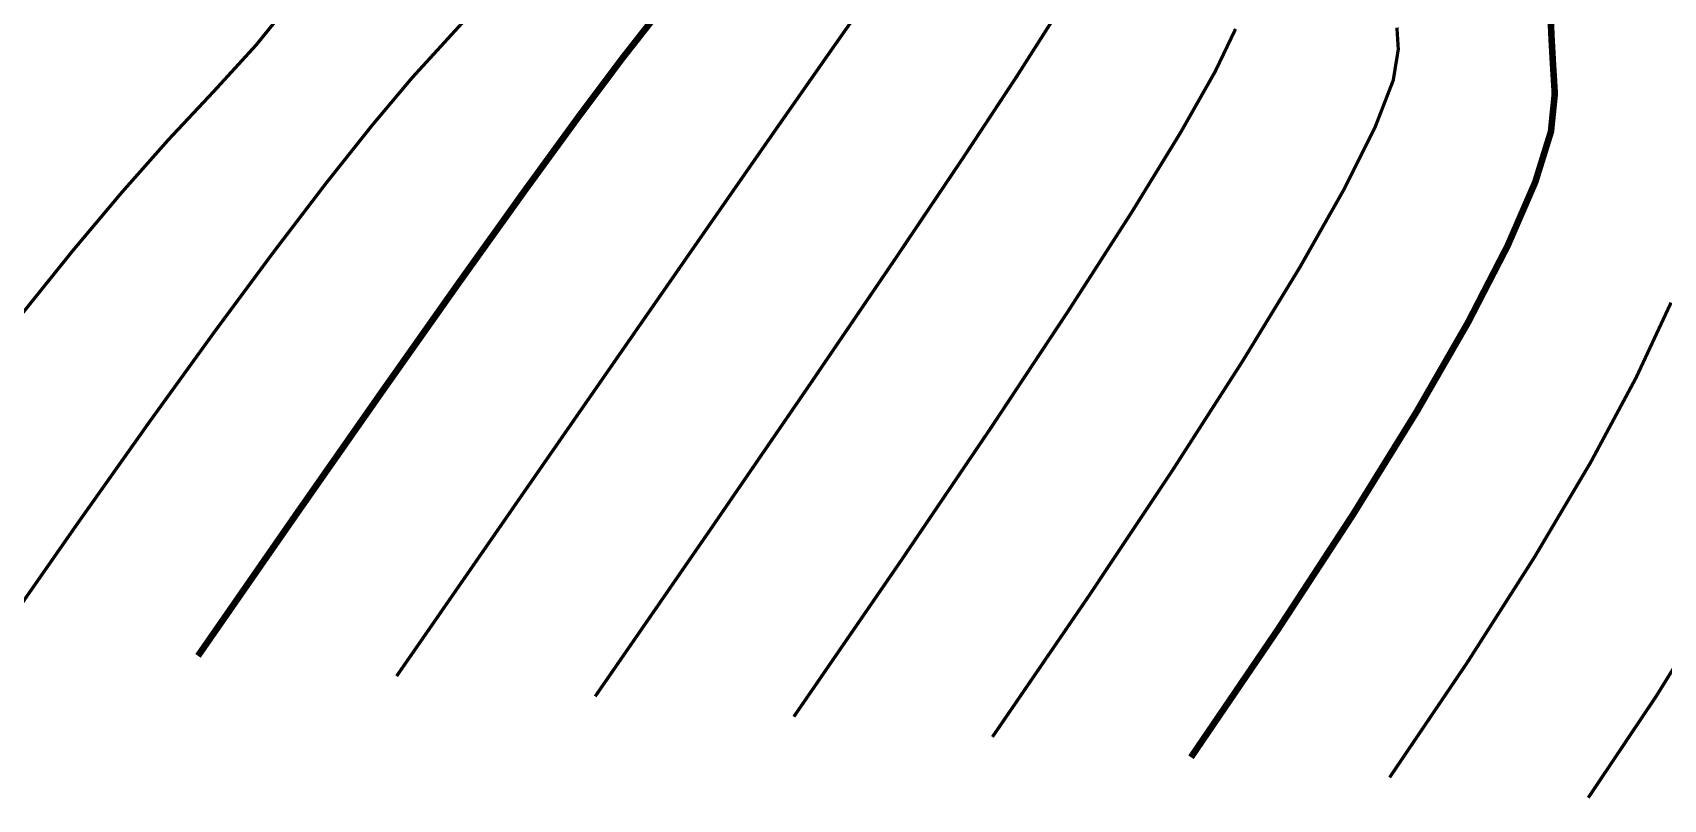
# Model space of a CAD drawing. Extents: x 940 to 1495, y 832 to 1212.
# Drawn here: x 1248.83 to 1286.05, y 850.11 to 867.61 of the extents above; entities that cross this region are included whole.
import ezdxf

# ---------------------------------------------------------------- set-up
doc = ezdxf.new("R2010")
doc.units = 0
doc.header["$LTSCALE"] = 0.5
doc.layers.add('DGX', color=2, linetype='CONTINUOUS')

msp = doc.modelspace()

# ---------------------------------------------------------------- linework, layer by layer
at = {"layer": 'DGX', "linetype": 'Continuous', "const_width": 0.075, "flags": 128}
for points in [[(1248.589, 861.196), (1249.746, 862.634), (1250.86, 863.958), (1251.931, 865.168), (1252.96, 866.264), (1253.929, 867.324), (1254.82, 868.425)], [(1248.589, 861.196), (1249.746, 862.634), (1250.86, 863.958), (1251.931, 865.168), (1252.96, 866.264), (1253.929, 867.324), (1254.82, 868.425)], [(1248.589, 861.196), (1249.746, 862.634), (1250.86, 863.958), (1251.931, 865.168), (1252.96, 866.264), (1253.929, 867.324), (1254.82, 868.425)], [(1248.589, 861.196), (1249.746, 862.634), (1250.86, 863.958), (1251.931, 865.168), (1252.96, 866.264), (1253.929, 867.324), (1254.82, 868.425)], [(1248.589, 861.196), (1249.746, 862.634), (1250.86, 863.958), (1251.931, 865.168), (1252.96, 866.264), (1253.929, 867.324), (1254.82, 868.425)], [(1248.589, 861.196), (1249.746, 862.634), (1250.86, 863.958), (1251.931, 865.168), (1252.96, 866.264), (1253.929, 867.324), (1254.82, 868.425)], [(1257.135, 852.922), (1259.814, 856.791), (1262.146, 860.154), (1264.131, 863.012), (1265.768, 865.365), (1267.06, 867.212), (1268.004, 868.555)], [(1257.135, 852.922), (1259.814, 856.791), (1262.146, 860.154), (1264.131, 863.012), (1265.768, 865.365), (1267.06, 867.212), (1268.004, 868.555)], [(1257.135, 852.922), (1259.814, 856.791), (1262.146, 860.154), (1264.131, 863.012), (1265.768, 865.365), (1267.06, 867.212), (1268.004, 868.555)], [(1257.135, 852.922), (1259.814, 856.791), (1262.146, 860.154), (1264.131, 863.012), (1265.768, 865.365), (1267.06, 867.212), (1268.004, 868.555)], [(1257.135, 852.922), (1259.814, 856.791), (1262.146, 860.154), (1264.131, 863.012), (1265.768, 865.365), (1267.06, 867.212), (1268.004, 868.555)], [(1257.135, 852.922), (1259.814, 856.791), (1262.146, 860.154), (1264.131, 863.012), (1265.768, 865.365), (1267.06, 867.212), (1268.004, 868.555)], [(1248.069, 853.847), (1249.847, 856.398), (1251.48, 858.705), (1252.97, 860.768), (1254.316, 862.586), (1255.517, 864.16), (1256.575, 865.49), (1257.488, 866.576), (1258.257, 867.417), (1258.928, 868.151)], [(1248.069, 853.847), (1249.847, 856.398), (1251.48, 858.705), (1252.97, 860.768), (1254.316, 862.586), (1255.517, 864.16), (1256.575, 865.49), (1257.488, 866.576), (1258.257, 867.417), (1258.928, 868.151)], [(1248.069, 853.847), (1249.847, 856.398), (1251.48, 858.705), (1252.97, 860.768), (1254.316, 862.586), (1255.517, 864.16), (1256.575, 865.49), (1257.488, 866.576), (1258.257, 867.417), (1258.928, 868.151)], [(1248.069, 853.847), (1249.847, 856.398), (1251.48, 858.705), (1252.97, 860.768), (1254.316, 862.586), (1255.517, 864.16), (1256.575, 865.49), (1257.488, 866.576), (1258.257, 867.417), (1258.928, 868.151)], [(1248.069, 853.847), (1249.847, 856.398), (1251.48, 858.705), (1252.97, 860.768), (1254.316, 862.586), (1255.517, 864.16), (1256.575, 865.49), (1257.488, 866.576), (1258.257, 867.417), (1258.928, 868.151)], [(1248.069, 853.847), (1249.847, 856.398), (1251.48, 858.705), (1252.97, 860.768), (1254.316, 862.586), (1255.517, 864.16), (1256.575, 865.49), (1257.488, 866.576), (1258.257, 867.417), (1258.928, 868.151)], [(1261.668, 852.46), (1264.298, 856.269), (1266.575, 859.589), (1268.501, 862.421), (1270.075, 864.764), (1271.297, 866.618), (1272.167, 867.984)], [(1261.668, 852.46), (1264.298, 856.269), (1266.575, 859.589), (1268.501, 862.421), (1270.075, 864.764), (1271.297, 866.618), (1272.167, 867.984)], [(1261.668, 852.46), (1264.298, 856.269), (1266.575, 859.589), (1268.501, 862.421), (1270.075, 864.764), (1271.297, 866.618), (1272.167, 867.984)], [(1261.668, 852.46), (1264.298, 856.269), (1266.575, 859.589), (1268.501, 862.421), (1270.075, 864.764), (1271.297, 866.618), (1272.167, 867.984)], [(1266.202, 851.997), (1268.617, 855.51), (1270.708, 858.6), (1272.473, 861.265), (1273.914, 863.507), (1275.029, 865.325), (1275.82, 866.72), (1276.285, 867.69)], [(1266.202, 851.997), (1268.617, 855.51), (1270.708, 858.6), (1272.473, 861.265), (1273.914, 863.507), (1275.029, 865.325), (1275.82, 866.72), (1276.285, 867.69)], [(1266.202, 851.997), (1268.617, 855.51), (1270.708, 858.6), (1272.473, 861.265), (1273.914, 863.507), (1275.029, 865.325), (1275.82, 866.72), (1276.285, 867.69)], [(1266.202, 851.997), (1268.617, 855.51), (1270.708, 858.6), (1272.473, 861.265), (1273.914, 863.507), (1275.029, 865.325), (1275.82, 866.72), (1276.285, 867.69)], [(1266.202, 851.997), (1268.617, 855.51), (1270.708, 858.6), (1272.473, 861.265), (1273.914, 863.507), (1275.029, 865.325), (1275.82, 866.72), (1276.285, 867.69)], [(1266.202, 851.997), (1268.617, 855.51), (1270.708, 858.6), (1272.473, 861.265), (1273.914, 863.507), (1275.029, 865.325), (1275.82, 866.72), (1276.285, 867.69)], [(1270.735, 851.535), (1272.936, 854.752), (1274.84, 857.61), (1276.445, 860.11), (1277.752, 862.25), (1278.761, 864.032), (1279.472, 865.455), (1279.884, 866.519), (1279.999, 867.225), (1279.968, 867.722)], [(1270.735, 851.535), (1272.936, 854.752), (1274.84, 857.61), (1276.445, 860.11), (1277.752, 862.25), (1278.761, 864.032), (1279.472, 865.455), (1279.884, 866.519), (1279.999, 867.225), (1279.968, 867.722)], [(1270.735, 851.535), (1272.936, 854.752), (1274.84, 857.61), (1276.445, 860.11), (1277.752, 862.25), (1278.761, 864.032), (1279.472, 865.455), (1279.884, 866.519), (1279.999, 867.225), (1279.968, 867.722)], [(1270.735, 851.535), (1272.936, 854.752), (1274.84, 857.61), (1276.445, 860.11), (1277.752, 862.25), (1278.761, 864.032), (1279.472, 865.455), (1279.884, 866.519), (1279.999, 867.225), (1279.968, 867.722)], [(1270.735, 851.535), (1272.936, 854.752), (1274.84, 857.61), (1276.445, 860.11), (1277.752, 862.25), (1278.761, 864.032), (1279.472, 865.455), (1279.884, 866.519), (1279.999, 867.225), (1279.968, 867.722)], [(1270.735, 851.535), (1272.936, 854.752), (1274.84, 857.61), (1276.445, 860.11), (1277.752, 862.25), (1278.761, 864.032), (1279.472, 865.455), (1279.884, 866.519), (1279.999, 867.225), (1279.968, 867.722)], [(1279.801, 850.61), (1281.575, 853.235), (1283.104, 855.631), (1284.389, 857.798), (1285.429, 859.736), (1286.225, 861.446)], [(1279.801, 850.61), (1281.575, 853.235), (1283.104, 855.631), (1284.389, 857.798), (1285.429, 859.736), (1286.225, 861.446)], [(1279.801, 850.61), (1281.575, 853.235), (1283.104, 855.631), (1284.389, 857.798), (1285.429, 859.736), (1286.225, 861.446)], [(1279.801, 850.61), (1281.575, 853.235), (1283.104, 855.631), (1284.389, 857.798), (1285.429, 859.736), (1286.225, 861.446)], [(1279.801, 850.61), (1281.575, 853.235), (1283.104, 855.631), (1284.389, 857.798), (1285.429, 859.736), (1286.225, 861.446)], [(1279.801, 850.61), (1281.575, 853.235), (1283.104, 855.631), (1284.389, 857.798), (1285.429, 859.736), (1286.225, 861.446)], [(1284.335, 850.147), (1285.894, 852.476), (1287.236, 854.641)], [(1284.335, 850.147), (1285.894, 852.476), (1287.236, 854.641)], [(1284.335, 850.147), (1285.894, 852.476), (1287.236, 854.641)], [(1284.335, 850.147), (1285.894, 852.476), (1287.236, 854.641)], [(1284.335, 850.147), (1285.894, 852.476), (1287.236, 854.641)], [(1284.335, 850.147), (1285.894, 852.476), (1287.236, 854.641)]]:
    msp.add_lwpolyline(points, dxfattribs=at)
at = {"layer": 'DGX', "color": 3, "linetype": 'Continuous', "const_width": 0.15, "flags": 128}
for points in [[(1252.602, 853.385), (1254.83, 856.595), (1256.813, 859.43), (1258.55, 861.89), (1260.042, 863.975), (1261.288, 865.686), (1262.289, 867.022), (1263.044, 867.984)], [(1252.602, 853.385), (1254.83, 856.595), (1256.813, 859.43), (1258.55, 861.89), (1260.042, 863.975), (1261.288, 865.686), (1262.289, 867.022), (1263.044, 867.984)], [(1252.602, 853.385), (1254.83, 856.595), (1256.813, 859.43), (1258.55, 861.89), (1260.042, 863.975), (1261.288, 865.686), (1262.289, 867.022), (1263.044, 867.984)], [(1252.602, 853.385), (1254.83, 856.595), (1256.813, 859.43), (1258.55, 861.89), (1260.042, 863.975), (1261.288, 865.686), (1262.289, 867.022), (1263.044, 867.984)], [(1252.602, 853.385), (1254.83, 856.595), (1256.813, 859.43), (1258.55, 861.89), (1260.042, 863.975), (1261.288, 865.686), (1262.289, 867.022), (1263.044, 867.984)], [(1252.602, 853.385), (1254.83, 856.595), (1256.813, 859.43), (1258.55, 861.89), (1260.042, 863.975), (1261.288, 865.686), (1262.289, 867.022), (1263.044, 867.984)], [(1275.268, 851.072), (1277.256, 853.993), (1278.972, 856.62), (1280.417, 858.954), (1281.591, 860.993), (1282.493, 862.739), (1283.124, 864.191), (1283.484, 865.349), (1283.572, 866.213), (1283.53, 866.89), (1283.497, 867.487), (1283.474, 868.004)], [(1275.268, 851.072), (1277.256, 853.993), (1278.972, 856.62), (1280.417, 858.954), (1281.591, 860.993), (1282.493, 862.739), (1283.124, 864.191), (1283.484, 865.349), (1283.572, 866.213), (1283.53, 866.89), (1283.497, 867.487), (1283.474, 868.004)], [(1275.268, 851.072), (1277.256, 853.993), (1278.972, 856.62), (1280.417, 858.954), (1281.591, 860.993), (1282.493, 862.739), (1283.124, 864.191), (1283.484, 865.349), (1283.572, 866.213), (1283.53, 866.89), (1283.497, 867.487), (1283.474, 868.004)], [(1275.268, 851.072), (1277.256, 853.993), (1278.972, 856.62), (1280.417, 858.954), (1281.591, 860.993), (1282.493, 862.739), (1283.124, 864.191), (1283.484, 865.349), (1283.572, 866.213), (1283.53, 866.89), (1283.497, 867.487), (1283.474, 868.004)], [(1275.268, 851.072), (1277.256, 853.993), (1278.972, 856.62), (1280.417, 858.954), (1281.591, 860.993), (1282.493, 862.739), (1283.124, 864.191), (1283.484, 865.349), (1283.572, 866.213), (1283.53, 866.89), (1283.497, 867.487), (1283.474, 868.004)], [(1275.268, 851.072), (1277.256, 853.993), (1278.972, 856.62), (1280.417, 858.954), (1281.591, 860.993), (1282.493, 862.739), (1283.124, 864.191), (1283.484, 865.349), (1283.572, 866.213), (1283.53, 866.89), (1283.497, 867.487), (1283.474, 868.004)]]:
    msp.add_lwpolyline(points, dxfattribs=at)
at = {"layer": 'DGX', "linetype": 'Continuous', "const_width": 0.075}
msp.add_lwpolyline([(1261.668, 852.46), (1264.298, 856.269), (1266.575, 859.589), (1268.501, 862.421), (1270.075, 864.764), (1271.297, 866.618), (1272.167, 867.984)], dxfattribs=at)
msp.add_lwpolyline([(1261.668, 852.46), (1264.298, 856.269), (1266.575, 859.589), (1268.501, 862.421), (1270.075, 864.764), (1271.297, 866.618), (1272.167, 867.984)], dxfattribs=at)

doc.saveas('drawing.dxf')
